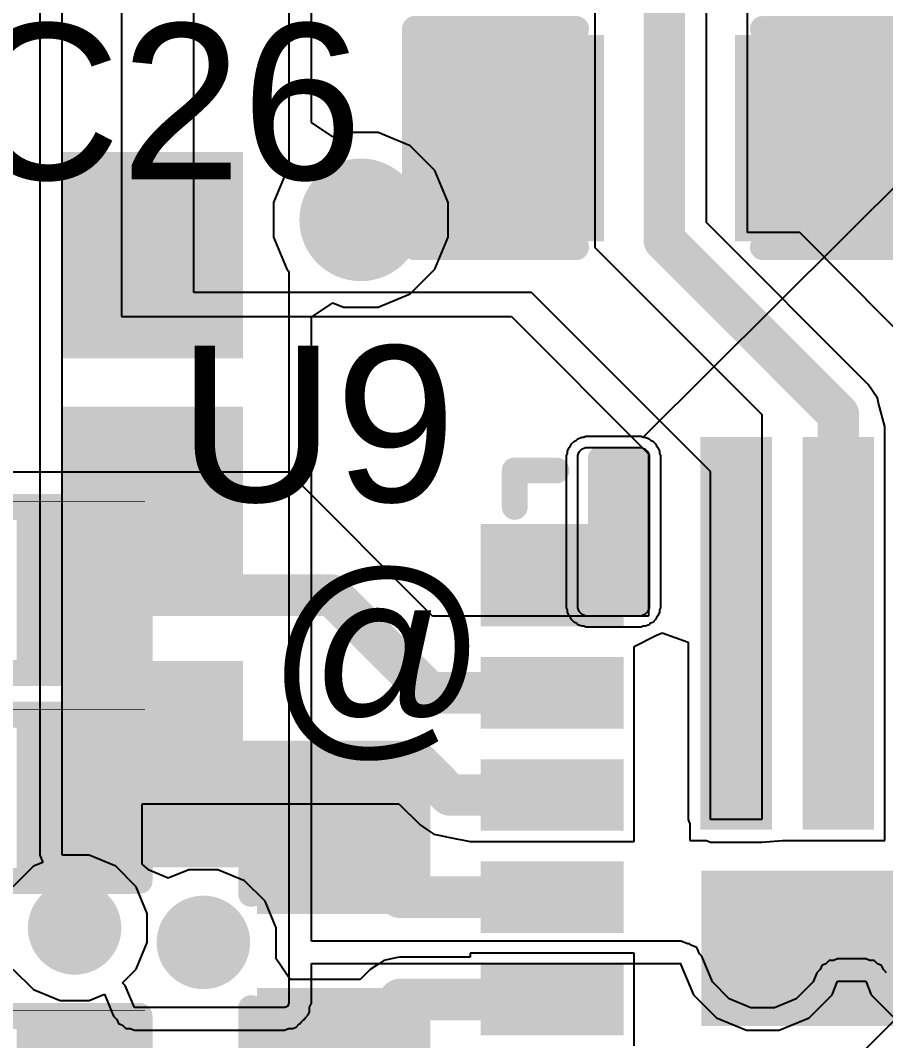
# Model space of a CAD drawing. Header units: millimetres. Extents: x -12 to 5428, y 0 to 5422.
# Drawn here: x 2.54 to 6.772, y 22.115 to 27.103 of the extents above; entities that cross this region are included whole.
import ezdxf

# ---------------------------------------------------------------- set-up
doc = ezdxf.new("R2010")
doc.units = ezdxf.units.MM
for name, color, linetype in [('BottomLayer', 5, 'Continuous'), ('BottomPaste', 16, 'Continuous'), ('BottomSolder', 6, 'Continuous'), ('TopLayer', 1, 'Continuous'), ('TopOverlay', 2, 'Continuous'), ('TopPaste', 8, 'Continuous'), ('TopSolder', 216, 'Continuous'), ('ViaHoleLayer', 16, 'Continuous')]:
    doc.layers.add(name, color=color, linetype=linetype)
doc.styles.add('Arial', font='', dxfattribs={"height": 0.2})
doc.styles.get('Arial').set_extended_font_data('Arial')

# ---------------------------------------------------------------- blocks, each defined once
blk = doc.blocks.new('26_VQFN_HR__4_5_4__33')
at = {"layer": 'BottomLayer'}
h = blk.add_hatch(color=5, dxfattribs=at)
edge = h.paths.add_edge_path()
edge.add_arc((0.8699830199999999, -1.778e-05), 0.2499995, 0, 360)
at = {"layer": 'TopLayer'}
for points in [[(2.20000322, 0.12502007), (1.60000442, 0.12502007), (1.60000442, 0.37501957), (2.20000322, 0.37501957)], [(-1.12001808, 0.32998283), (1.11998252, 0.32998283), (1.11998252, -0.33001839), (-1.12001808, -0.33001839)], [(2.20000322, -0.37500433), (1.60000442, -0.37500433), (1.60000442, -0.12500483), (2.20000322, -0.12500483)], [(0.37500687, -0.63002033), (0.62500637, -0.63002033), (0.62500637, -2.45001923), (0.37500687, -2.45001923)], [(0.87498047, -0.63002033), (1.12497997, -0.63002033), (1.12497997, -2.45001923), (0.87498047, -2.45001923)], [(2.20000322, -0.8749779299999999), (1.60000442, -0.8749779299999999), (1.60000442, -0.62497843), (2.20000322, -0.62497843)], [(2.20000322, -1.37500233), (1.60000442, -1.37500233), (1.60000442, -1.12500283), (2.20000322, -1.12500283)], [(2.20000322, -2.02500738), (1.60000442, -2.02500738), (1.60000442, -1.62500818), (2.20000322, -1.62500818)]]:
    blk.add_hatch(color=1, dxfattribs=at).paths.add_polyline_path(points)
h = blk.add_hatch(color=1, dxfattribs=at)
edge = h.paths.add_edge_path()
edge.add_arc((0.8699830199999999, -1.778e-05), 0.2499995, 0, 360)
at = {"layer": 'TopPaste'}
for points in [[(2.20000322, 0.12502007), (1.60000442, 0.12502007), (1.60000442, 0.37501957), (2.20000322, 0.37501957)], [(2.20000322, -0.37500433), (1.60000442, -0.37500433), (1.60000442, -0.12500483), (2.20000322, -0.12500483)], [(2.20000322, -0.8749779299999999), (1.60000442, -0.8749779299999999), (1.60000442, -0.62497843), (2.20000322, -0.62497843)], [(2.20000322, -1.37500233), (1.60000442, -1.37500233), (1.60000442, -1.12500283), (2.20000322, -1.12500283)]]:
    blk.add_hatch(color=8, dxfattribs=at).paths.add_polyline_path(points)
h = blk.add_hatch(color=8, dxfattribs=at)
edge = h.paths.add_edge_path()
edge.add_arc((0.14947265, 0.28048331), 0.04949952, 90, 180)
edge.add_line((0.09997313, 0.28048331), (0.09997313, -0.28051887))
edge.add_arc((0.14947265, -0.28051887), 0.04949952, 180, 270)
edge.add_line((0.14947265, -0.33001839), (1.03047419, -0.33001839))
edge.add_arc((1.03047419, -0.28051887), 0.04949952, 270, 360)
edge.add_line((1.07997371, -0.28051887), (1.07997371, 0.28048331))
edge.add_arc((1.03047419, 0.28048331), 0.04949952, 0, 90.00000000000026)
edge.add_line((1.03047419, 0.32998283), (0.14947265, 0.32998283))
h = blk.add_hatch(color=8, dxfattribs=at)
edge = h.paths.add_edge_path()
edge.add_arc((0.4250067699999999, -0.68001642), 0.0499999, 90, 180)
edge.add_line((0.3750068699999999, -0.68001642), (0.3750068699999999, -1.39001754))
edge.add_arc((0.4250067699999999, -1.39001754), 0.0499999, 180, 270)
edge.add_line((0.4250067699999999, -1.44001744), (0.5750064699999999, -1.44001744))
edge.add_arc((0.5750064699999999, -1.39001754), 0.0499999, 270, 360)
edge.add_line((0.6250063699999999, -1.39001754), (0.6250063699999999, -0.68001642))
edge.add_arc((0.5750064699999999, -0.68001642), 0.0499999, 0, 89.99999999999987)
edge.add_line((0.5750064699999999, -0.63001652), (0.4250067699999999, -0.63001652))
h = blk.add_hatch(color=8, dxfattribs=at)
edge = h.paths.add_edge_path()
edge.add_arc((0.9249803699999999, -0.68001642), 0.0499999, 90, 180)
edge.add_line((0.8749804699999999, -0.68001642), (0.8749804699999999, -1.39001754))
edge.add_arc((0.9249803699999999, -1.39001754), 0.0499999, 180, 270)
edge.add_line((0.9249803699999999, -1.44001744), (1.07498007, -1.44001744))
edge.add_arc((1.07498007, -1.39001754), 0.0499999, 270, 360)
edge.add_line((1.12497997, -1.39001754), (1.12497997, -0.68001642))
edge.add_arc((1.07498007, -0.68001642), 0.0499999, 0, 90)
edge.add_line((1.07498007, -0.63001652), (0.9249803699999999, -0.63001652))
h = blk.add_hatch(color=8, dxfattribs=at)
edge = h.paths.add_edge_path()
edge.add_arc((0.4250067699999999, -1.69002202), 0.0499999, 90, 180)
edge.add_line((0.3750068699999999, -1.69002202), (0.3750068699999999, -2.40002314))
edge.add_arc((0.4250067699999999, -2.40002314), 0.0499999, 180, 270)
edge.add_line((0.4250067699999999, -2.45002304), (0.5750064699999999, -2.45002304))
edge.add_arc((0.5750064699999999, -2.40002314), 0.0499999, 270, 360)
edge.add_line((0.6250063699999999, -2.40002314), (0.6250063699999999, -1.69002202))
edge.add_arc((0.5750064699999999, -1.69002202), 0.0499999, 0, 89.99999999999987)
edge.add_line((0.5750064699999999, -1.64002212), (0.4250067699999999, -1.64002212))
h = blk.add_hatch(color=8, dxfattribs=at)
edge = h.paths.add_edge_path()
edge.add_arc((0.9249803699999999, -1.69002202), 0.0499999, 90, 180)
edge.add_line((0.8749804699999999, -1.69002202), (0.8749804699999999, -2.40002314))
edge.add_arc((0.9249803699999999, -2.40002314), 0.0499999, 180, 270)
edge.add_line((0.9249803699999999, -2.45002304), (1.07498007, -2.45002304))
edge.add_arc((1.07498007, -2.40002314), 0.0499999, 270, 360)
edge.add_line((1.12497997, -2.40002314), (1.12497997, -1.69002202))
edge.add_arc((1.07498007, -1.69002202), 0.0499999, 0, 90)
edge.add_line((1.07498007, -1.64002212), (0.9249803699999999, -1.64002212))
h = blk.add_hatch(color=8, dxfattribs=at)
edge = h.paths.add_edge_path()
edge.add_arc((1.6754856, -1.67450389), 0.04949952, 0, 90)
edge.add_line((1.6754856, -1.62500437), (1.47448524, -1.62500437))
edge.add_arc((1.47448524, -1.67450389), 0.04949952, 90, 180)
edge.add_line((1.42498572, -1.67450389), (1.42498572, -2.40050447))
edge.add_arc((1.47448524, -2.40050447), 0.04949952, 180, 269.9999999999998)
edge.add_line((1.47448524, -2.450003989999999), (1.6754856, -2.450003989999999))
edge.add_arc((1.6754856, -2.40050447), 0.04949952, 270, 360)
edge.add_line((1.72498512, -2.40050447), (1.72498512, -1.67450389))
h = blk.add_hatch(color=8, dxfattribs=at)
edge = h.paths.add_edge_path()
edge.add_arc((2.1505037, -1.87552076), 0.04949952, 270, 360)
edge.add_line((2.20000322, -1.87552076), (2.20000322, -1.6745204))
edge.add_arc((2.1505037, -1.6745204), 0.04949952, 0, 90)
edge.add_line((2.1505037, -1.62502088), (1.64950394, -1.62502088))
edge.add_arc((1.64950394, -1.6745204), 0.04949952, 90, 180)
edge.add_line((1.60000442, -1.6745204), (1.60000442, -1.87552076))
edge.add_arc((1.64950394, -1.87552076), 0.04949952, 180, 269.9999999999995)
edge.add_line((1.64950394, -1.92502028), (2.1505037, -1.92502028))
at = {"layer": 'TopSolder'}
for points in [[(2.25000312, 0.07502017), (1.55000452, 0.07502017), (1.55000452, 0.42501947), (2.25000312, 0.42501947)], [(-1.17001798, 0.37998273), (1.16998242, 0.37998273), (1.16998242, -0.38001829), (-1.17001798, -0.38001829)], [(2.25000312, -0.42500423), (1.55000452, -0.42500423), (1.55000452, -0.07500493), (2.25000312, -0.07500493)], [(0.32500697, -0.5800204299999999), (0.6750062699999999, -0.5800204299999999), (0.6750062699999999, -2.50001913), (0.32500697, -2.50001913)], [(0.82498057, -0.5800204299999999), (1.17497987, -0.5800204299999999), (1.17497987, -2.50001913), (0.82498057, -2.50001913)], [(2.25000312, -0.92497783), (1.55000452, -0.92497783), (1.55000452, -0.57497853), (2.25000312, -0.57497853)], [(2.25000312, -1.42500223), (1.55000452, -1.42500223), (1.55000452, -1.07500293), (2.25000312, -1.07500293)], [(2.25000312, -2.07500728), (1.55000452, -2.07500728), (1.55000452, -1.57500828), (2.25000312, -1.57500828)]]:
    blk.add_hatch(color=216, dxfattribs=at).paths.add_polyline_path(points)
at = {"layer": 'ViaHoleLayer'}
h = blk.add_hatch(color=16, dxfattribs=at)
edge = h.paths.add_edge_path()
edge.add_arc((0.8699830199999999, -1.778e-05), 0.1499997, 0, 360)
at = {"layer": 'TopLayer'}
for p, q in [((1.43261334, -1.64667692), (1.44667986, -1.6326104)), ((1.44667986, -1.6326104), (1.46505676, -1.62500056)), ((1.46505676, -1.62500056), (1.47500086, -1.62500056)), ((1.47500086, -1.62500056), (1.47500086, -1.62500056)), ((1.47500086, -1.62500056), (1.72500036, -1.62500056)), ((1.72500036, -1.62500056), (1.734947, -1.62500056)), ((1.734947, -1.62500056), (1.7533239, -1.6326104)), ((1.7533239, -1.6326104), (1.76739042, -1.64667692)), ((1.42500096, -1.66505382), (1.43261334, -1.64667692)), ((1.42500096, -1.67500046), (1.42500096, -1.66505382)), ((1.42500096, -2.40000028), (1.42500096, -1.67500046)), ((1.76739042, -1.64667692), (1.77500026, -1.66505382)), ((1.77500026, -1.66505382), (1.77500026, -1.67500046)), ((1.77500026, -1.67500046), (1.77500026, -1.67500046)), ((1.77500026, -1.67500046), (1.77500026, -2.40000028)), ((1.42500096, -2.40000028), (1.42500096, -2.40000028)), ((1.42500096, -2.40994438), (1.42500096, -2.40000028)), ((1.43261334, -2.42832128), (1.42500096, -2.40994438)), ((1.44667986, -2.4423878), (1.43261334, -2.42832128)), ((1.46505676, -2.45000018), (1.44667986, -2.4423878)), ((1.7533239, -2.4423878), (1.734947, -2.45000018)), ((1.76739042, -2.42832128), (1.7533239, -2.4423878)), ((1.77500026, -2.40994438), (1.76739042, -2.42832128)), ((1.77500026, -2.40000028), (1.77500026, -2.40994438)), ((1.47500086, -2.45000018), (1.46505676, -2.45000018)), ((1.72500036, -2.45000018), (1.47500086, -2.45000018)), ((1.734947, -2.45000018), (1.72500036, -2.45000018)), ((1.72500036, -2.45000018), (1.72500036, -2.45000018))]:
    blk.add_line(p, q, dxfattribs=at)
at = {"layer": 'TopOverlay', "const_width": 0.127}
for points in [[(2.08278222, -2.15901778), (2.08278222, -2.33681778)], [(2.08278222, -2.33681778), (1.87958222, -2.33681778)]]:
    blk.add_lwpolyline(points, dxfattribs=at)
at = {"layer": 'TopOverlay', "const_width": 0.0635}
for points in [[(2.05103222, -2.15901778, 1), (2.11453222, -2.15901778, 1)], [(1.84783222, -2.33681778, 1), (1.91133222, -2.33681778, 1)], [(2.05103222, -2.33681778, 1), (2.11453222, -2.33681778, 1)], [(2.05103222, -2.33681778, 1), (2.11453222, -2.33681778, 1)]]:
    blk.add_lwpolyline(points, format="xyb", close=True, dxfattribs=at)
at = {"layer": 'TopSolder'}
for p, q in [((1.45511012, 1.57500066), (-5420.4855141, -5399.80467662)), ((1.3943457, -1.60840928), (1.40841222, -1.59434276)), ((1.40841222, -1.59434276), (1.41835632, -1.59022288)), ((1.41835632, -1.59022288), (1.42597378, -1.58260796)), ((1.42597378, -1.58260796), (1.44435068, -1.57499812)), ((1.44435068, -1.57499812), (1.4551152, -1.57500066)), ((1.4551152, -1.57500066), (1.46505676, -1.57088078)), ((1.46505676, -1.57088078), (1.734947, -1.57088078)), ((1.734947, -1.57088078), (1.74488856, -1.57500066)), ((1.74488856, -1.57500066), (1.75565308, -1.57499812)), ((1.75565308, -1.57499812), (1.77402998, -1.58260796)), ((1.77402998, -1.58260796), (1.78164744, -1.59022288)), ((1.78164744, -1.59022288), (1.79159154, -1.59434276)), ((1.79159154, -1.59434276), (1.80565806, -1.60840928)), ((1.37500106, -1.64434266), (1.38261344, -1.62596576)), ((1.37500106, -1.65510718), (1.37500106, -1.64434266)), ((1.38261344, -1.62596576), (1.39022582, -1.61835338)), ((1.39022582, -1.61835338), (1.3943457, -1.60840928)), ((1.80565806, -1.60840928), (1.80977794, -1.61835338)), ((1.80977794, -1.61835338), (1.81739286, -1.62597084)), ((1.81739286, -1.62597084), (1.8250027, -1.64434774)), ((1.8250027, -1.64434774), (1.82500016, -1.65511226)), ((1.37088118, -1.66505382), (1.37500106, -1.65510718)), ((1.37088118, -1.67500046), (1.37088118, -1.66505382)), ((1.37088118, -2.40000028), (1.37088118, -1.67500046)), ((1.82500016, -1.65511226), (1.82912004, -1.66505382)), ((1.82912004, -1.66505382), (1.82912004, -1.67500046)), ((1.82912004, -1.67500046), (1.82912004, -2.40000028)), ((1.37088118, -2.40994438), (1.37088118, -2.40000028)), ((1.37500106, -2.41989102), (1.37088118, -2.40994438)), ((1.37500106, -2.43065554), (1.37500106, -2.41989102)), ((1.38261344, -2.44903244), (1.37500106, -2.43065554)), ((1.8250027, -2.43065046), (1.81739286, -2.44902736)), ((1.82912004, -2.40994438), (1.82500016, -2.41988594)), ((1.82500016, -2.41988594), (1.8250027, -2.43065046)), ((1.82912004, -2.40000028), (1.82912004, -2.40994438)), ((1.39022582, -2.45664482), (1.38261344, -2.44903244)), ((1.3943457, -2.46658892), (1.39022582, -2.45664482)), ((1.40841222, -2.48065544), (1.3943457, -2.46658892)), ((1.41835632, -2.48477532), (1.40841222, -2.48065544)), ((1.4259687, -2.4923877), (1.41835632, -2.48477532)), ((1.4443456, -2.50000008), (1.4259687, -2.4923877)), ((1.77403506, -2.4923877), (1.75565816, -2.50000008)), ((1.78164744, -2.48477532), (1.77403506, -2.4923877)), ((1.79159154, -2.48065544), (1.78164744, -2.48477532)), ((1.80565806, -2.46658892), (1.79159154, -2.48065544)), ((1.80977794, -2.45664482), (1.80565806, -2.46658892)), ((1.81739286, -2.44902736), (1.80977794, -2.45664482)), ((1.45511012, -2.50000008), (-5420.4855141, -5399.80467662)), ((1.45511012, -2.50000008), (1.4443456, -2.50000008)), ((1.46505676, -2.50411996), (1.45511012, -2.50000008)), ((1.734947, -2.50411996), (1.46505676, -2.50411996)), ((1.74489364, -2.50000008), (1.734947, -2.50411996)), ((1.75565816, -2.50000008), (1.74489364, -2.50000008))]:
    blk.add_line(p, q, dxfattribs=at)
blk = doc.blocks.new('R___0402_93')
at = {"layer": 'TopLayer'}
for points in [[(-0.69851016, -0.31751778), (-0.69851016, 0.31748222), (-0.24131016, 0.31748222), (-0.24131016, -0.31751778)], [(0.2412898399999999, -0.31751778), (0.24128984, 0.31748222), (0.6984898399999999, 0.31748222), (0.6984898399999999, -0.31751778)]]:
    blk.add_hatch(color=1, dxfattribs=at).paths.add_polyline_path(points)
at = {"layer": 'TopPaste'}
for points in [[(-0.69851016, -0.31751778), (-0.69851016, 0.31748222), (-0.24131016, 0.31748222), (-0.24131016, -0.31751778)], [(0.2412898399999999, -0.31751778), (0.24128984, 0.31748222), (0.6984898399999999, 0.31748222), (0.6984898399999999, -0.31751778)]]:
    blk.add_hatch(color=8, dxfattribs=at).paths.add_polyline_path(points)
at = {"layer": 'TopSolder'}
for points in [[(-0.75351132, -0.37251894), (-0.75351132, 0.37248338), (-0.1863089999999999, 0.37248338), (-0.186309, -0.37251894)], [(0.18628868, -0.37251894), (0.18628868, 0.37248338), (0.753491, 0.37248338), (0.753491, -0.37251894)]]:
    blk.add_hatch(color=216, dxfattribs=at).paths.add_polyline_path(points)
at = {"layer": 'TopOverlay'}
for points, const_width in [([(0.7873898399999999, 0.40638222), (-0.78741016, 0.40638222)], 0.127), ([(-0.78741016, 0.40638222), (-0.78741016, -0.40641778)], 0.127), ([(0.7873898399999999, 0.40638222), (0.7873898399999999, -0.40641778)], 0.127), ([(0.7873898399999999, -0.40641778), (-0.78741016, -0.40641778)], 0.127), ([(0.81278984, -0.43181778), (-0.81281016, -0.43181778)], 0.0032258)]:
    blk.add_lwpolyline(points, dxfattribs=dict(at, const_width=const_width))
for points, const_width in [([(-0.8191601599999999, 0.40638222, 1), (-0.7556601599999999, 0.40638222, 1)], 0.0635), ([(-0.8191601599999999, 0.40638222, 1), (-0.7556601599999999, 0.40638222, 1)], 0.0635), ([(0.75563984, 0.40638222, 1), (0.8191398400000001, 0.40638222, 1)], 0.0635), ([(0.75563984, 0.40638222, 1), (0.8191398400000001, 0.40638222, 1)], 0.0635), ([(-0.8191601599999999, -0.40641778, 1), (-0.7556601599999999, -0.40641778, 1)], 0.0635), ([(-0.8191601599999999, -0.40641778, 1), (-0.7556601599999999, -0.40641778, 1)], 0.0635), ([(0.75563984, -0.40641778, 1), (0.8191398400000001, -0.40641778, 1)], 0.0635), ([(0.75563984, -0.40641778, 1), (0.8191398400000001, -0.40641778, 1)], 0.0635), ([(-0.81361534, -0.43181778, 1), (-0.81200498, -0.43181778, 1)], 0.0016129), ([(0.8119846599999999, -0.43181778, 1), (0.81359502, -0.43181778, 1)], 0.0016129)]:
    blk.add_lwpolyline(points, format="xyb", close=True, dxfattribs=dict(at, const_width=const_width))
blk = doc.blocks.new('R___0402_95')
at = {"layer": 'TopLayer'}
for points in [[(-0.69851016, -0.31751778), (-0.69851016, 0.31748222), (-0.24131016, 0.31748222), (-0.24131016, -0.31751778)], [(0.2412898399999999, -0.31751778), (0.24128984, 0.31748222), (0.6984898399999999, 0.31748222), (0.6984898399999999, -0.31751778)]]:
    blk.add_hatch(color=1, dxfattribs=at).paths.add_polyline_path(points)
at = {"layer": 'TopPaste'}
for points in [[(-0.69851016, -0.31751778), (-0.69851016, 0.31748222), (-0.24131016, 0.31748222), (-0.24131016, -0.31751778)], [(0.2412898399999999, -0.31751778), (0.24128984, 0.31748222), (0.6984898399999999, 0.31748222), (0.6984898399999999, -0.31751778)]]:
    blk.add_hatch(color=8, dxfattribs=at).paths.add_polyline_path(points)
at = {"layer": 'TopSolder'}
for points in [[(-0.75351132, -0.37251894), (-0.75351132, 0.37248338), (-0.1863089999999999, 0.37248338), (-0.186309, -0.37251894)], [(0.18628868, -0.37251894), (0.18628868, 0.37248338), (0.753491, 0.37248338), (0.753491, -0.37251894)]]:
    blk.add_hatch(color=216, dxfattribs=at).paths.add_polyline_path(points)
at = {"layer": 'TopOverlay'}
for points, const_width in [([(0.7873898399999999, 0.40638222), (-0.78741016, 0.40638222)], 0.127), ([(-0.78741016, 0.40638222), (-0.78741016, -0.40641778)], 0.127), ([(0.7873898399999999, 0.40638222), (0.7873898399999999, -0.40641778)], 0.127), ([(0.7873898399999999, -0.40641778), (-0.78741016, -0.40641778)], 0.127), ([(0.81278984, -0.43181778), (-0.81281016, -0.43181778)], 0.0032258)]:
    blk.add_lwpolyline(points, dxfattribs=dict(at, const_width=const_width))
for points, const_width in [([(-0.8191601599999999, 0.40638222, 1), (-0.7556601599999999, 0.40638222, 1)], 0.0635), ([(-0.8191601599999999, 0.40638222, 1), (-0.7556601599999999, 0.40638222, 1)], 0.0635), ([(0.75563984, 0.40638222, 1), (0.8191398400000001, 0.40638222, 1)], 0.0635), ([(0.75563984, 0.40638222, 1), (0.8191398400000001, 0.40638222, 1)], 0.0635), ([(-0.8191601599999999, -0.40641778, 1), (-0.7556601599999999, -0.40641778, 1)], 0.0635), ([(-0.8191601599999999, -0.40641778, 1), (-0.7556601599999999, -0.40641778, 1)], 0.0635), ([(0.75563984, -0.40641778, 1), (0.8191398400000001, -0.40641778, 1)], 0.0635), ([(0.75563984, -0.40641778, 1), (0.8191398400000001, -0.40641778, 1)], 0.0635), ([(-0.81361534, -0.43181778, 1), (-0.81200498, -0.43181778, 1)], 0.0016129), ([(0.8119846599999999, -0.43181778, 1), (0.81359502, -0.43181778, 1)], 0.0016129)]:
    blk.add_lwpolyline(points, format="xyb", close=True, dxfattribs=dict(at, const_width=const_width))
blk = doc.blocks.new('R___0402_97')
at = {"layer": 'TopLayer'}
for points in [[(-0.69851016, -0.31751778), (-0.69851016, 0.31748222), (-0.24131016, 0.31748222), (-0.24131016, -0.31751778)], [(0.2412898399999999, -0.31751778), (0.24128984, 0.31748222), (0.6984898399999999, 0.31748222), (0.6984898399999999, -0.31751778)]]:
    blk.add_hatch(color=1, dxfattribs=at).paths.add_polyline_path(points)
at = {"layer": 'TopPaste'}
for points in [[(-0.69851016, -0.31751778), (-0.69851016, 0.31748222), (-0.24131016, 0.31748222), (-0.24131016, -0.31751778)], [(0.2412898399999999, -0.31751778), (0.24128984, 0.31748222), (0.6984898399999999, 0.31748222), (0.6984898399999999, -0.31751778)]]:
    blk.add_hatch(color=8, dxfattribs=at).paths.add_polyline_path(points)
at = {"layer": 'TopSolder'}
for points in [[(-0.75351132, -0.37251894), (-0.75351132, 0.37248338), (-0.1863089999999999, 0.37248338), (-0.186309, -0.37251894)], [(0.18628868, -0.37251894), (0.18628868, 0.37248338), (0.753491, 0.37248338), (0.753491, -0.37251894)]]:
    blk.add_hatch(color=216, dxfattribs=at).paths.add_polyline_path(points)
at = {"layer": 'TopOverlay'}
for points, const_width in [([(0.7873898399999999, 0.40638222), (-0.78741016, 0.40638222)], 0.127), ([(-0.78741016, 0.40638222), (-0.78741016, -0.40641778)], 0.127), ([(0.7873898399999999, 0.40638222), (0.7873898399999999, -0.40641778)], 0.127), ([(0.7873898399999999, -0.40641778), (-0.78741016, -0.40641778)], 0.127), ([(0.81278984, -0.43181778), (-0.81281016, -0.43181778)], 0.0032258)]:
    blk.add_lwpolyline(points, dxfattribs=dict(at, const_width=const_width))
for points, const_width in [([(-0.8191601599999999, 0.40638222, 1), (-0.7556601599999999, 0.40638222, 1)], 0.0635), ([(-0.8191601599999999, 0.40638222, 1), (-0.7556601599999999, 0.40638222, 1)], 0.0635), ([(0.75563984, 0.40638222, 1), (0.8191398400000001, 0.40638222, 1)], 0.0635), ([(0.75563984, 0.40638222, 1), (0.8191398400000001, 0.40638222, 1)], 0.0635), ([(-0.8191601599999999, -0.40641778, 1), (-0.7556601599999999, -0.40641778, 1)], 0.0635), ([(-0.8191601599999999, -0.40641778, 1), (-0.7556601599999999, -0.40641778, 1)], 0.0635), ([(0.75563984, -0.40641778, 1), (0.8191398400000001, -0.40641778, 1)], 0.0635), ([(0.75563984, -0.40641778, 1), (0.8191398400000001, -0.40641778, 1)], 0.0635), ([(-0.81361534, -0.43181778, 1), (-0.81200498, -0.43181778, 1)], 0.0016129), ([(0.8119846599999999, -0.43181778, 1), (0.81359502, -0.43181778, 1)], 0.0016129)]:
    blk.add_lwpolyline(points, format="xyb", close=True, dxfattribs=dict(at, const_width=const_width))
blk = doc.blocks.new('C___0402_190')
at = {"layer": 'TopLayer'}
for points in [[(-0.6984822199999999, -0.31751016), (-0.6984822199999999, 0.31748984), (-0.24128222, 0.31748984), (-0.24128222, -0.31751016)], [(0.24131778, -0.31751016), (0.24131778, 0.31748984), (0.69851778, 0.31748984), (0.69851778, -0.31751016)]]:
    blk.add_hatch(color=1, dxfattribs=at).paths.add_polyline_path(points)
at = {"layer": 'TopPaste'}
for points in [[(-0.6984822199999999, -0.31751016), (-0.6984822199999999, 0.31748984), (-0.24128222, 0.31748984), (-0.24128222, -0.31751016)], [(0.24131778, -0.31751016), (0.24131778, 0.31748984), (0.69851778, 0.31748984), (0.69851778, -0.31751016)]]:
    blk.add_hatch(color=8, dxfattribs=at).paths.add_polyline_path(points)
at = {"layer": 'TopSolder'}
for points in [[(-0.7584820999999999, -0.37751004), (-0.7584820999999999, 0.37748972), (-0.18128234, 0.37748972), (-0.18128234, -0.37751004)], [(0.1813178999999999, -0.37751004), (0.1813179, 0.37748972), (0.75851766, 0.37748972), (0.75851766, -0.37751004)]]:
    blk.add_hatch(color=216, dxfattribs=at).paths.add_polyline_path(points)
at = {"layer": 'TopOverlay', "const_width": 0.127}
for points in [[(-0.78738222, 0.4063898399999999), (-0.78738222, -0.40641016)], [(-0.78738222, 0.4063898399999999), (-0.27938222, 0.4063898399999999)], [(0.27941778, 0.4063898399999999), (0.78741778, 0.4063898399999999)], [(0.78741778, 0.4063898399999999), (0.78741778, -0.40641016)], [(-0.78738222, -0.40641016), (-0.27938222, -0.40641016)], [(0.27941778, -0.40641016), (0.78741778, -0.40641016)]]:
    blk.add_lwpolyline(points, dxfattribs=at)
at = {"layer": 'TopOverlay', "const_width": 0.0635}
for points in [[(-0.81913222, 0.4063898399999999, 1), (-0.75563222, 0.4063898399999999, 1)], [(-0.81913222, 0.4063898399999999, 1), (-0.75563222, 0.4063898399999999, 1)], [(-0.31113222, 0.4063898399999999, 1), (-0.24763222, 0.4063898399999999, 1)], [(0.24766778, 0.4063898399999999, 1), (0.3111677799999999, 0.4063898399999999, 1)], [(0.75566778, 0.4063898399999999, 1), (0.81916778, 0.4063898399999999, 1)], [(0.75566778, 0.4063898399999999, 1), (0.81916778, 0.4063898399999999, 1)], [(-0.81913222, -0.40641016, 1), (-0.75563222, -0.40641016, 1)], [(-0.81913222, -0.40641016, 1), (-0.75563222, -0.40641016, 1)], [(-0.31113222, -0.40641016, 1), (-0.24763222, -0.40641016, 1)], [(0.24766778, -0.40641016, 1), (0.3111677799999999, -0.40641016, 1)], [(0.75566778, -0.40641016, 1), (0.81916778, -0.40641016, 1)], [(0.75566778, -0.40641016, 1), (0.81916778, -0.40641016, 1)]]:
    blk.add_lwpolyline(points, format="xyb", close=True, dxfattribs=at)
blk = doc.blocks.new('C___0603_197')
at = {"layer": 'TopLayer'}
for points in [[(-0.38098476, 0.4444822199999999), (-0.38098476, -0.44451778), (-1.14298476, -0.44451778), (-1.14298476, 0.4444822199999999)], [(1.14301524, 0.4444822199999999), (1.14301524, -0.44451778), (0.38101524, -0.44451778), (0.38101524, 0.4444822199999999)]]:
    blk.add_hatch(color=1, dxfattribs=at).paths.add_polyline_path(points)
at = {"layer": 'TopPaste'}
for points in [[(-0.38098476, 0.4444822199999999), (-0.38098476, -0.44451778), (-1.14298476, -0.44451778), (-1.14298476, 0.4444822199999999)], [(1.14301524, 0.4444822199999999), (1.14301524, -0.44451778), (0.38101524, -0.44451778), (0.38101524, 0.4444822199999999)]]:
    blk.add_hatch(color=8, dxfattribs=at).paths.add_polyline_path(points)
at = {"layer": 'TopSolder'}
for points in [[(-0.32098488, 0.5044821), (-0.32098488, -0.50451766), (-1.20298464, -0.50451766), (-1.20298464, 0.5044821)], [(1.20301512, 0.5044821), (1.20301512, -0.50451766), (0.32101536, -0.50451766), (0.32101536, 0.5044821)]]:
    blk.add_hatch(color=216, dxfattribs=at).paths.add_polyline_path(points)
at = {"layer": 'TopOverlay', "const_width": 0.127}
for points in [[(-1.24458476, 0.5333822199999999), (-1.24458476, -0.53341778)], [(-0.45718476, 0.5333822199999999), (-1.24458476, 0.5333822199999999)], [(1.24461524, 0.5333822199999999), (0.4572152399999999, 0.5333822199999999)], [(1.24461524, 0.5333822199999999), (1.24461524, -0.53341778)], [(-0.45718476, -0.53341778), (-1.24458476, -0.53341778)], [(1.24461524, -0.53341778), (0.4572152399999999, -0.53341778)]]:
    blk.add_lwpolyline(points, dxfattribs=at)
at = {"layer": 'TopOverlay', "const_width": 0.0635}
for points in [[(-1.27633476, 0.5333822199999999, 1), (-1.21283476, 0.5333822199999999, 1)], [(-1.27633476, 0.5333822199999999, 1), (-1.21283476, 0.5333822199999999, 1)], [(-0.48893476, 0.5333822199999999, 1), (-0.42543476, 0.5333822199999999, 1)], [(0.42546524, 0.5333822199999999, 1), (0.48896524, 0.5333822199999999, 1)], [(1.21286524, 0.5333822199999999, 1), (1.27636524, 0.5333822199999999, 1)], [(1.21286524, 0.5333822199999999, 1), (1.27636524, 0.5333822199999999, 1)], [(-1.27633476, -0.53341778, 1), (-1.21283476, -0.53341778, 1)], [(-1.27633476, -0.53341778, 1), (-1.21283476, -0.53341778, 1)], [(-0.48893476, -0.53341778, 1), (-0.42543476, -0.53341778, 1)], [(0.42546524, -0.53341778, 1), (0.48896524, -0.53341778, 1)], [(1.21286524, -0.53341778, 1), (1.27636524, -0.53341778, 1)], [(1.21286524, -0.53341778, 1), (1.27636524, -0.53341778, 1)]]:
    blk.add_lwpolyline(points, format="xyb", close=True, dxfattribs=at)
blk = doc.blocks.new('C___0603_B_214')
at = {"layer": 'BottomLayer'}
for points in [[(-1.14298222, -0.4444746), (-1.14298222, 0.4445254), (-0.38098222, 0.4445254), (-0.38098222, -0.4444746)], [(0.38101778, -0.4444746), (0.38101778, 0.4445254), (1.14301778, 0.4445254), (1.14301778, -0.4444746)]]:
    blk.add_hatch(color=5, dxfattribs=at).paths.add_polyline_path(points)
at = {"layer": 'BottomPaste'}
for points in [[(-1.14298222, -0.4444746), (-1.14298222, 0.4445254), (-0.38098222, 0.4445254), (-0.38098222, -0.4444746)], [(0.38101778, -0.4444746), (0.38101778, 0.4445254), (1.14301778, 0.4445254), (1.14301778, -0.4444746)]]:
    blk.add_hatch(color=16, dxfattribs=at).paths.add_polyline_path(points)
at = {"layer": 'BottomSolder'}
for points in [[(-1.2029821, -0.50447448), (-1.2029821, 0.50452528), (-0.32098234, 0.50452528), (-0.32098234, -0.50447448)], [(0.3210179, -0.50447448), (0.3210179, 0.50452528), (1.20301766, 0.50452528), (1.20301766, -0.50447448)]]:
    blk.add_hatch(color=6, dxfattribs=at).paths.add_polyline_path(points)
blk = doc.blocks.new('C___0603_B_215')
at = {"layer": 'BottomLayer'}
for points in [[(-1.14298222, -0.4444746), (-1.14298222, 0.4445254), (-0.38098222, 0.4445254), (-0.38098222, -0.4444746)], [(0.38101778, -0.4444746), (0.38101778, 0.4445254), (1.14301778, 0.4445254), (1.14301778, -0.4444746)]]:
    blk.add_hatch(color=5, dxfattribs=at).paths.add_polyline_path(points)
at = {"layer": 'BottomPaste'}
for points in [[(-1.14298222, -0.4444746), (-1.14298222, 0.4445254), (-0.38098222, 0.4445254), (-0.38098222, -0.4444746)], [(0.38101778, -0.4444746), (0.38101778, 0.4445254), (1.14301778, 0.4445254), (1.14301778, -0.4444746)]]:
    blk.add_hatch(color=16, dxfattribs=at).paths.add_polyline_path(points)
at = {"layer": 'BottomSolder'}
for points in [[(-1.2029821, -0.50447448), (-1.2029821, 0.50452528), (-0.32098234, 0.50452528), (-0.32098234, -0.50447448)], [(0.3210179, -0.50447448), (0.3210179, 0.50452528), (1.20301766, 0.50452528), (1.20301766, -0.50447448)]]:
    blk.add_hatch(color=6, dxfattribs=at).paths.add_polyline_path(points)
blk = doc.blocks.new('C___0603_B_216')
at = {"layer": 'BottomLayer'}
for points in [[(-1.14298222, -0.4444746), (-1.14298222, 0.4445254), (-0.38098222, 0.4445254), (-0.38098222, -0.4444746)], [(0.38101778, -0.4444746), (0.38101778, 0.4445254), (1.14301778, 0.4445254), (1.14301778, -0.4444746)]]:
    blk.add_hatch(color=5, dxfattribs=at).paths.add_polyline_path(points)
at = {"layer": 'BottomPaste'}
for points in [[(-1.14298222, -0.4444746), (-1.14298222, 0.4445254), (-0.38098222, 0.4445254), (-0.38098222, -0.4444746)], [(0.38101778, -0.4444746), (0.38101778, 0.4445254), (1.14301778, 0.4445254), (1.14301778, -0.4444746)]]:
    blk.add_hatch(color=16, dxfattribs=at).paths.add_polyline_path(points)
at = {"layer": 'BottomSolder'}
for points in [[(-1.2029821, -0.50447448), (-1.2029821, 0.50452528), (-0.32098234, 0.50452528), (-0.32098234, -0.50447448)], [(0.3210179, -0.50447448), (0.3210179, 0.50452528), (1.20301766, 0.50452528), (1.20301766, -0.50447448)]]:
    blk.add_hatch(color=6, dxfattribs=at).paths.add_polyline_path(points)

msp = doc.modelspace()

# ---------------------------------------------------------------- hatches: boundary and pattern name
at = {"layer": 'BottomLayer'}
h = msp.add_hatch(color=5, dxfattribs=at)
edge = h.paths.add_edge_path()
edge.add_arc((4.204649959999999, 26.12815196), 0.2999994, 0, 360)
h = msp.add_hatch(color=5, dxfattribs=at)
edge = h.paths.add_edge_path()
edge.add_arc((2.80500836, 22.66562396), 0.2286, 0, 360)
h = msp.add_hatch(color=5, dxfattribs=at)
edge = h.paths.add_edge_path()
edge.add_arc((3.43497916, 22.59491036), 0.2286, 0, 360)
at = {"layer": 'TopLayer'}
h = msp.add_hatch(color=1, dxfattribs=at)
edge = h.paths.add_edge_path()
edge.add_arc((4.204649959999999, 26.12815196), 0.2999994, 0, 360)
h = msp.add_hatch(color=1, dxfattribs=at)
edge = h.paths.add_edge_path()
edge.add_arc((2.80500836, 22.66562396), 0.2286, 0, 360)
h = msp.add_hatch(color=1, dxfattribs=at)
edge = h.paths.add_edge_path()
edge.add_arc((3.43497916, 22.59491036), 0.2286, 0, 360)
at = {"layer": 'ViaHoleLayer'}
h = msp.add_hatch(color=16, dxfattribs=at)
edge = h.paths.add_edge_path()
edge.add_arc((4.204649959999999, 26.12815196), 0.1499997, 0, 360)
h = msp.add_hatch(color=16, dxfattribs=at)
edge = h.paths.add_edge_path()
edge.add_arc((2.80500836, 22.66562396), 0.1016, 0, 360)
h = msp.add_hatch(color=16, dxfattribs=at)
edge = h.paths.add_edge_path()
edge.add_arc((3.43497916, 22.59491036), 0.1016, 0, 360)

# ---------------------------------------------------------------- linework, layer by layer
at = {"layer": 'BottomLayer'}
for p, q in [((3.8531038, 28.46872132), (3.8531038, 26.38047302)), ((3.96307564, 26.60456706), (3.96307564, 28.46872132)), ((2.7449272, 23.02122904), (2.7449272, 27.70872284)), ((2.63495536, 27.598751), (2.63495536, 23.02122904)), ((4.068673599999999, 26.5340084), (3.96307564, 26.60456706)), ((4.1197149, 26.55515136), (4.068673599999999, 26.5340084)), ((4.28958502, 26.55515136), (4.1197149, 26.55515136)), ((4.446523999999999, 26.4901426), (4.28958502, 26.55515136)), ((4.566640599999999, 26.370026), (4.446523999999999, 26.4901426)), ((3.84266948, 26.3700387), (3.77766072, 26.21309972)), ((3.8531038, 26.38047302), (3.84266948, 26.3700387)), ((4.63164936, 26.21308702), (4.566640599999999, 26.370026)), ((3.77766072, 26.21309972), (3.77766072, 26.0432296)), ((4.63164936, 26.0432169), (4.63164936, 26.21308702)), ((3.77766072, 26.0432296), (3.84266948, 25.88629062)), ((4.566640599999999, 25.88627792), (4.63164936, 26.0432169)), ((3.84266948, 25.88629062), (3.8531038, 25.8758563)), ((3.8531038, 25.8758563), (3.8531038, 22.29767448)), ((4.446523999999999, 25.76616132), (4.566640599999999, 25.88627792)), ((4.28958502, 25.70115256), (4.446523999999999, 25.76616132)), ((3.96307564, 25.65173686), (4.068673599999999, 25.72229552)), ((4.068673599999999, 25.72229552), (4.1197149, 25.70115256)), ((4.1197149, 25.70115256), (4.28958502, 25.70115256)), ((3.96307564, 22.60149404), (3.96307564, 25.65173686)), ((2.63495536, 23.02122904), (2.64950194, 22.98610846)), ((2.87576006, 23.02122904), (2.7449272, 23.02122904)), ((3.0064583, 22.96709148), (2.87576006, 23.02122904)), ((2.6035762, 22.9670864), (2.50354592, 22.86705612)), ((2.64950194, 22.98610846), (2.6035762, 22.9670864)), ((3.10648858, 22.8670612), (3.0064583, 22.96709148)), ((3.16062614, 22.73636296), (3.10648858, 22.8670612)), ((3.16062614, 22.59489512), (3.16062614, 22.73636296)), ((5.77116956, 22.60149404), (3.96307564, 22.60149404)), ((5.80462644, 22.5876358), (5.77116956, 22.60149404)), ((3.10648858, 22.46419688), (3.16062614, 22.59489512)), ((5.813254819999999, 22.5876358), (5.80462644, 22.5876358)), ((5.8193559, 22.58153472), (5.813254819999999, 22.5876358)), ((5.84893166, 22.5692843), (5.8193559, 22.58153472)), ((5.86118462, 22.539706), (5.84893166, 22.5692843)), ((5.87276956, 22.52811852), (5.86118462, 22.539706)), ((5.92529422, 22.4013141), (5.87276956, 22.52811852)), ((6.49535404, 22.50619832), (6.47988798, 22.49073226)), ((6.51722598, 22.50619832), (6.49535404, 22.50619832)), ((6.537436759999999, 22.51457016), (6.51722598, 22.50619832)), ((6.674901559999999, 22.51457016), (6.537436759999999, 22.51457016)), ((6.6951098, 22.50620086), (6.674901559999999, 22.51457016)), ((6.71698428, 22.50620086), (6.6951098, 22.50620086)), ((6.732452879999999, 22.49073226), (6.71698428, 22.50620086)), ((2.50354592, 22.4641918), (2.6035762, 22.36416152)), ((3.03943512, 22.39714342), (3.10648858, 22.46419688)), ((3.96307564, 22.29767448), (3.96307564, 22.4915222)), ((3.96307564, 22.4915222), (5.77116956, 22.4915222)), ((5.77116956, 22.4915222), (5.77116956, 22.48603326)), ((5.77116956, 22.48603326), (5.83206606, 22.33901806)), ((6.45130282, 22.46214964), (6.435836759999999, 22.44668358)), ((6.459674659999999, 22.48236042), (6.45130282, 22.46214964)), ((6.47988798, 22.49073226), (6.459674659999999, 22.48236042)), ((6.75266366, 22.48236042), (6.732452879999999, 22.49073226)), ((6.761035499999999, 22.46214964), (6.75266366, 22.48236042)), ((6.77650156, 22.44668358), (6.761035499999999, 22.46214964)), ((6.0068841, 22.31972422), (5.92529422, 22.4013141)), ((6.4170433, 22.4013141), (6.335453419999999, 22.31972422)), ((6.435836759999999, 22.44668358), (6.4170433, 22.4013141)), ((6.510271459999999, 22.33901806), (6.537436759999999, 22.40459832)), ((6.537436759999999, 22.40459832), (6.674901559999999, 22.40459832)), ((6.674901559999999, 22.40459832), (6.70206686, 22.33901806)), ((2.6035762, 22.36416152), (2.73427444, 22.31002396)), ((3.05309524, 22.3834833), (3.03943512, 22.39714342)), ((3.05309524, 22.38347822), (3.05309524, 22.3834833)), ((3.09769764, 22.2758), (3.05309524, 22.38347822)), ((2.73427444, 22.31002396), (2.87574228, 22.31002396)), ((2.87574228, 22.31002396), (2.95148508, 22.34139804)), ((2.95148508, 22.34139804), (2.95149524, 22.34139042)), ((2.95149524, 22.34139042), (2.99609764, 22.23371474)), ((5.83206606, 22.33901806), (5.944588059999999, 22.22649606)), ((6.11347774, 22.2755714), (6.0068841, 22.31972422)), ((6.335453419999999, 22.31972422), (6.22885978, 22.2755714)), ((6.397749459999999, 22.22649606), (6.510271459999999, 22.33901806)), ((6.70206686, 22.33901806), (6.81458886, 22.22649606)), ((3.831231859999999, 22.2758), (3.09769764, 22.2758)), ((3.846695379999999, 22.28220588), (3.831231859999999, 22.2758)), ((3.8531038, 22.29767448), (3.846695379999999, 22.28220588)), ((3.94830046, 22.24013586), (3.954693639999999, 22.25556382)), ((3.954693639999999, 22.25556382), (3.95470888, 22.2555816)), ((3.9547038, 22.27746624), (3.96307564, 22.29767448)), ((3.95470888, 22.2555816), (3.9547038, 22.27746624)), ((6.22885978, 22.2755714), (6.11347774, 22.2755714)), ((2.99609764, 22.23371474), (3.0115637, 22.21824614)), ((3.0115637, 22.21824614), (3.01993554, 22.1980379)), ((3.90899396, 22.1980379), (3.91095484, 22.20277246)), ((3.91095484, 22.20277246), (3.92613388, 22.21795404)), ((3.92613388, 22.21795404), (3.9308659, 22.21991238)), ((3.9308659, 22.21991238), (3.93282424, 22.2246444)), ((3.93282424, 22.2246444), (3.94830554, 22.24012316)), ((3.94830554, 22.24012316), (3.94830046, 22.24013586)), ((5.944588059999999, 22.22649606), (6.09160326, 22.16559956)), ((6.25073426, 22.16559956), (6.397749459999999, 22.22649606)), ((3.01993554, 22.1980379), (3.04014124, 22.1896686)), ((3.04014124, 22.1896686), (3.05561238, 22.17419746)), ((3.05561238, 22.17419746), (3.0774894, 22.17419746)), ((3.0774894, 22.17419746), (3.09769764, 22.16582816)), ((3.09769764, 22.16582816), (3.831231859999999, 22.16582816)), ((3.831231859999999, 22.16582816), (3.85143756, 22.17419746)), ((3.85143756, 22.17419746), (3.8733222, 22.17419238)), ((3.8733222, 22.17419238), (3.87333998, 22.17420762)), ((3.87333998, 22.17420762), (3.88876286, 22.18059826)), ((3.88876286, 22.18059826), (3.8887781, 22.18059572)), ((3.8887781, 22.18059572), (3.904259399999999, 22.19607702)), ((3.904259399999999, 22.19607702), (3.90899396, 22.1980379)), ((6.09160326, 22.16559956), (6.25073426, 22.16559956))]:
    msp.add_line(p, q, dxfattribs=at)
at = {"layer": 'TopLayer'}
for p, q in [((3.0337506, 27.36876162), (3.0337506, 25.6552446)), ((5.89676494, 26.11430134), (5.89676494, 27.36876162)), ((6.095999999999999, 26.06586608), (6.095999999999999, 27.36876162)), ((3.38890356, 26.87011136), (3.38890356, 27.23414416)), ((5.34934922, 27.23414416), (5.34934922, 25.99226196)), ((3.38890356, 25.7733292), (3.38890356, 26.87011136)), ((6.68763712, 25.32347742), (5.89676494, 26.11430134)), ((6.3521082, 26.06586608), (6.095999999999999, 26.06586608)), ((6.60423114, 25.81374314), (6.3521082, 26.06586608)), ((5.34934922, 25.99226196), (6.16615226, 25.17545892)), ((6.91615076, 25.49675114), (6.60423114, 25.81374314)), ((5.03957336, 25.7733292), (3.38890356, 25.7733292)), ((5.91615022, 24.89675234), (5.03957336, 25.7733292)), ((3.0337506, 25.6552446), (4.94181384, 25.6552446)), ((4.94181384, 25.6552446), (5.61234336, 24.98471508)), ((6.68764474, 25.32347234), (6.68763712, 25.32347742)), ((6.73255194, 25.25626394), (6.68764474, 25.32347234)), ((6.737449059999999, 25.23165134), (6.73255194, 25.25626394)), ((6.767746179999999, 25.1171964), (6.737449059999999, 25.23165134)), ((6.16615226, 25.17545892), (6.16615226, 23.19557972)), ((6.767743639999999, 23.09400258), (6.767743639999999, 25.1171964)), ((6.767743639999999, 25.1171964), (6.767746179999999, 25.1171964)), ((5.61234336, 24.98471508), (5.61234336, 24.19058154)), ((3.8531038, 24.89369672), (1.6367506, 24.89369672)), ((4.55621898, 24.19058154), (3.8531038, 24.89369672)), ((5.91615022, 23.19557972), (5.91615022, 24.89675234)), ((5.61234336, 24.19058154), (4.55621898, 24.19058154)), ((5.54274736, 24.0421795), (5.64775604, 24.0952782)), ((5.64775604, 24.0952782), (5.67917838, 24.10829316)), ((5.67917838, 24.10829316), (5.80617838, 24.0629567)), ((5.80617838, 24.0629567), (5.80617838, 23.19557972)), ((5.54274736, 23.58899016), (5.54274736, 24.0421795)), ((5.54275244, 23.58899016), (5.54274736, 23.58899016)), ((5.54275244, 23.54215256), (5.54275244, 23.58899016)), ((5.54274736, 23.08896068), (5.54274736, 23.54215256)), ((5.54274736, 23.54215256), (5.54275244, 23.54215256)), ((3.13536076, 22.9777925), (3.13536076, 23.27281858)), ((3.13536076, 23.27281858), (4.3909996, 23.27281858)), ((4.3909996, 23.27281858), (4.494702719999999, 23.16908244)), ((4.494702719999999, 23.16908244), (4.49471542, 23.16907228)), ((4.49471542, 23.16907228), (4.49472558, 23.16905958)), ((4.49472558, 23.16905958), (4.528134199999999, 23.14673806)), ((5.80617838, 23.19557972), (5.81457308, 23.17531306)), ((5.81457308, 23.17531306), (5.81457308, 23.09400258)), ((6.16615226, 23.19557972), (5.91615022, 23.19557972)), ((4.528134199999999, 23.14673806), (4.56191112, 23.12416254)), ((4.56191112, 23.12416254), (4.561926359999999, 23.12416)), ((4.561926359999999, 23.12416), (4.5619416, 23.12414984)), ((4.5619416, 23.12414984), (4.5953299, 23.11750774)), ((4.5953299, 23.11750774), (4.61713072, 23.11316688)), ((4.61713072, 23.11316688), (4.62215992, 23.11216358)), ((4.62215992, 23.11216358), (4.62368646, 23.11186132)), ((4.62368646, 23.11186132), (4.6411896, 23.10837136)), ((4.6411896, 23.10837136), (4.73955364, 23.08895306)), ((4.73955364, 23.08895306), (4.73955364, 23.08896068)), ((4.73955364, 23.08896068), (5.54274736, 23.08896068)), ((5.81457308, 23.09400258), (5.89588356, 23.09400258)), ((5.89588356, 23.09400258), (5.91615022, 23.08560788)), ((5.91615022, 23.08560788), (6.16615226, 23.08560788)), ((6.16615226, 23.08560788), (6.2677675, 23.0939975)), ((6.2677675, 23.0939975), (6.31454922, 23.0939975)), ((6.31454922, 23.0939975), (6.31454922, 23.09400258)), ((6.31454922, 23.09400258), (6.767743639999999, 23.09400258)), ((3.17043816, 22.94870696), (3.13536076, 22.9777925)), ((3.2623633, 22.90830826), (3.17043816, 22.94870696)), ((3.36424524, 22.95051036), (3.2623633, 22.90830826)), ((3.50571308, 22.95051036), (3.36424524, 22.95051036)), ((3.63641132, 22.8963728), (3.50571308, 22.95051036)), ((3.7364416, 22.79634252), (3.63641132, 22.8963728)), ((3.79057916, 22.66564428), (3.7364416, 22.79634252)), ((3.79057916, 22.52417644), (3.79057916, 22.66564428)), ((3.78835158, 22.51879672), (3.79057916, 22.52417644)), ((3.8589077, 22.41319876), (3.78835158, 22.51879672)), ((4.3173904, 22.50697048), (4.28352204, 22.48434162)), ((4.31739802, 22.50697302), (4.3173904, 22.50697048)), ((4.31741072, 22.50698064), (4.31739802, 22.50697302)), ((4.37711088, 22.51885006), (4.31741072, 22.50698064)), ((4.39667396, 22.52274134), (4.37711088, 22.51885006)), ((4.39669682, 22.52274388), (4.39667396, 22.52274134)), ((4.39670952, 22.52274134), (4.39669682, 22.52274388)), ((4.739548559999999, 22.52274134), (4.39670952, 22.52274134)), ((5.54274736, 22.54215964), (4.739548559999999, 22.54215964)), ((4.739548559999999, 22.54215964), (4.739548559999999, 22.52274134)), ((5.54274736, 22.08896776), (5.54274736, 22.54215964)), ((4.2501693, 22.46205312), (4.201304779999999, 22.41319876)), ((4.25017438, 22.46206074), (4.2501693, 22.46205312)), ((4.250192159999999, 22.46207598), (4.25017438, 22.46206074)), ((4.28352204, 22.48434162), (4.250192159999999, 22.46207598)), ((4.201304779999999, 22.41319876), (3.8589077, 22.41319876))]:
    msp.add_line(p, q, dxfattribs=at)
for points, const_width in [([(5.68958476, 26.02848236), (5.68958476, 28.57036196)], 0.2032), ([(5.68958476, 26.02848236), (6.54114516, 25.17697276)], 0.2032), ([(6.54114516, 24.10560076), (6.54114516, 25.17697276)], 0.2032), ([(2.80516076, 24.29279876), (2.80516076, 24.31819876)], 0.2032), ([(2.80516076, 24.29279876), (4.064746759999999, 24.29279876)], 0.2032), ([(4.064746759999999, 24.29279876), (4.541961959999999, 23.81558356)], 0.2032), ([(4.541961959999999, 23.81558356), (5.14114796, 23.81558356)], 0.2032), ([(2.93216076, 23.47999876), (4.47683636, 23.47999876)], 0.2032), ([(4.47683636, 23.47999876), (4.64122516, 23.31555916)], 0.2032), ([(2.80510996, 23.30214796), (2.80516076, 23.30219876)], 0.254), ([(2.80510996, 22.66567476), (2.80510996, 23.30214796)], 0.254), ([(4.64122516, 23.31555916), (5.14114796, 23.31555916)], 0.2032), ([(4.16406076, 23.04814796), (4.39667396, 22.81558556)], 0.2032), ([(4.39667396, 22.81558556), (5.14114796, 22.81558556)], 0.2032), ([(2.80500836, 22.66562396), (2.80510996, 22.66567476)], 0.254), ([(4.16406076, 22.08299876), (4.39667396, 22.31556116)], 0.2032), ([(4.39667396, 22.31556116), (5.14114796, 22.31556116)], 0.2032), ([(4.07516076, 22.08299876), (4.16406076, 22.08299876)], 0.2032)]:
    msp.add_lwpolyline(points, dxfattribs=dict(at, const_width=const_width))
for points, const_width in [([(5.63878476, 26.02848236, 1), (5.74038476, 26.02848236, 1)], 0.1016), ([(5.63878476, 26.02848236, 1), (5.74038476, 26.02848236, 1)], 0.1016), ([(6.49034516, 25.17697276, 1), (6.59194516, 25.17697276, 1)], 0.1016), ([(6.49034516, 25.17697276, 1), (6.59194516, 25.17697276, 1)], 0.1016), ([(2.75436076, 24.31819876, 1), (2.85596076, 24.31819876, 1)], 0.1016), ([(2.75436076, 24.29279876, 1), (2.85596076, 24.29279876, 1)], 0.1016), ([(2.75436076, 24.29279876, 1), (2.85596076, 24.29279876, 1)], 0.1016), ([(4.01394676, 24.29279876, 1), (4.115546759999999, 24.29279876, 1)], 0.1016), ([(4.01394676, 24.29279876, 1), (4.115546759999999, 24.29279876, 1)], 0.1016), ([(6.49034516, 24.10560076, 1), (6.59194516, 24.10560076, 1)], 0.1016), ([(4.49116196, 23.81558356, 1), (4.59276196, 23.81558356, 1)], 0.1016), ([(4.49116196, 23.81558356, 1), (4.59276196, 23.81558356, 1)], 0.1016), ([(5.09034796, 23.81558356, 1), (5.191947959999999, 23.81558356, 1)], 0.1016), ([(2.88136076, 23.47999876, 1), (2.98296076, 23.47999876, 1)], 0.1016), ([(4.426036359999999, 23.47999876, 1), (4.52763636, 23.47999876, 1)], 0.1016), ([(4.426036359999999, 23.47999876, 1), (4.52763636, 23.47999876, 1)], 0.1016), ([(2.74160996, 23.30214796, 1), (2.86860996, 23.30214796, 1)], 0.127), ([(2.74160996, 23.30214796, 1), (2.86860996, 23.30214796, 1)], 0.127), ([(2.74166076, 23.30219876, 1), (2.86866076, 23.30219876, 1)], 0.127), ([(4.59042516, 23.31555916, 1), (4.69202516, 23.31555916, 1)], 0.1016), ([(4.59042516, 23.31555916, 1), (4.69202516, 23.31555916, 1)], 0.1016), ([(5.09034796, 23.31555916, 1), (5.191947959999999, 23.31555916, 1)], 0.1016), ([(4.11326076, 23.04814796, 1), (4.21486076, 23.04814796, 1)], 0.1016), ([(4.34587396, 22.81558556, 1), (4.447473959999999, 22.81558556, 1)], 0.1016), ([(4.34587396, 22.81558556, 1), (4.447473959999999, 22.81558556, 1)], 0.1016), ([(5.09034796, 22.81558556, 1), (5.191947959999999, 22.81558556, 1)], 0.1016), ([(2.74150836, 22.66562396, 1), (2.86850836, 22.66562396, 1)], 0.127), ([(2.74160996, 22.66567476, 1), (2.86860996, 22.66567476, 1)], 0.127), ([(2.74160996, 22.66567476, 1), (2.86860996, 22.66567476, 1)], 0.127), ([(4.34587396, 22.31556116, 1), (4.447473959999999, 22.31556116, 1)], 0.1016), ([(4.34587396, 22.31556116, 1), (4.447473959999999, 22.31556116, 1)], 0.1016), ([(5.09034796, 22.31556116, 1), (5.191947959999999, 22.31556116, 1)], 0.1016), ([(4.02436076, 22.08299876, 1), (4.12596076, 22.08299876, 1)], 0.1016), ([(4.11326076, 22.08299876, 1), (4.21486076, 22.08299876, 1)], 0.1016), ([(4.11326076, 22.08299876, 1), (4.21486076, 22.08299876, 1)], 0.1016)]:
    msp.add_lwpolyline(points, format="xyb", close=True, dxfattribs=dict(at, const_width=const_width))

# ---------------------------------------------------------------- block references
for name, p, rotation in [('26_VQFN_HR__4_5_4__33', (7.041151779999999, 22.56558098), 180), ('C___0603_197', (5.715, 26.52798098), 180), ('R___0402_93', (2.3352506, 24.31818098), 180), ('R___0402_97', (2.3352506, 23.30218098), 180), ('C___0402_190', (4.0751506, 22.55288098), 90), ('R___0402_95', (2.3352506, 21.82898098), 180)]:
    msp.add_blockref(name, p, dxfattribs=dict(rotation=rotation))
for name, p in [('C___0603_B_216', (2.42592098, 25.95489856)), ('C___0603_B_215', (2.42592098, 24.71029856)), ('C___0603_B_214', (2.42592098, 23.46569856))]:
    msp.add_blockref(name, p)

# ---------------------------------------------------------------- texts
at = {"layer": 'TopOverlay', "style": 'Arial'}
for s, p in [('C26', (2.26137216, 26.3254109)), ('U9', (3.3103312, 24.75003178))]:
    msp.add_text(s, height=0.7619999999999999, dxfattribs=at).set_placement(p)
msp.add_text('@', height=0.7619999999999999, rotation=360, dxfattribs=at).set_placement((3.74672098, 23.63582522))

doc.saveas('drawing.dxf')
